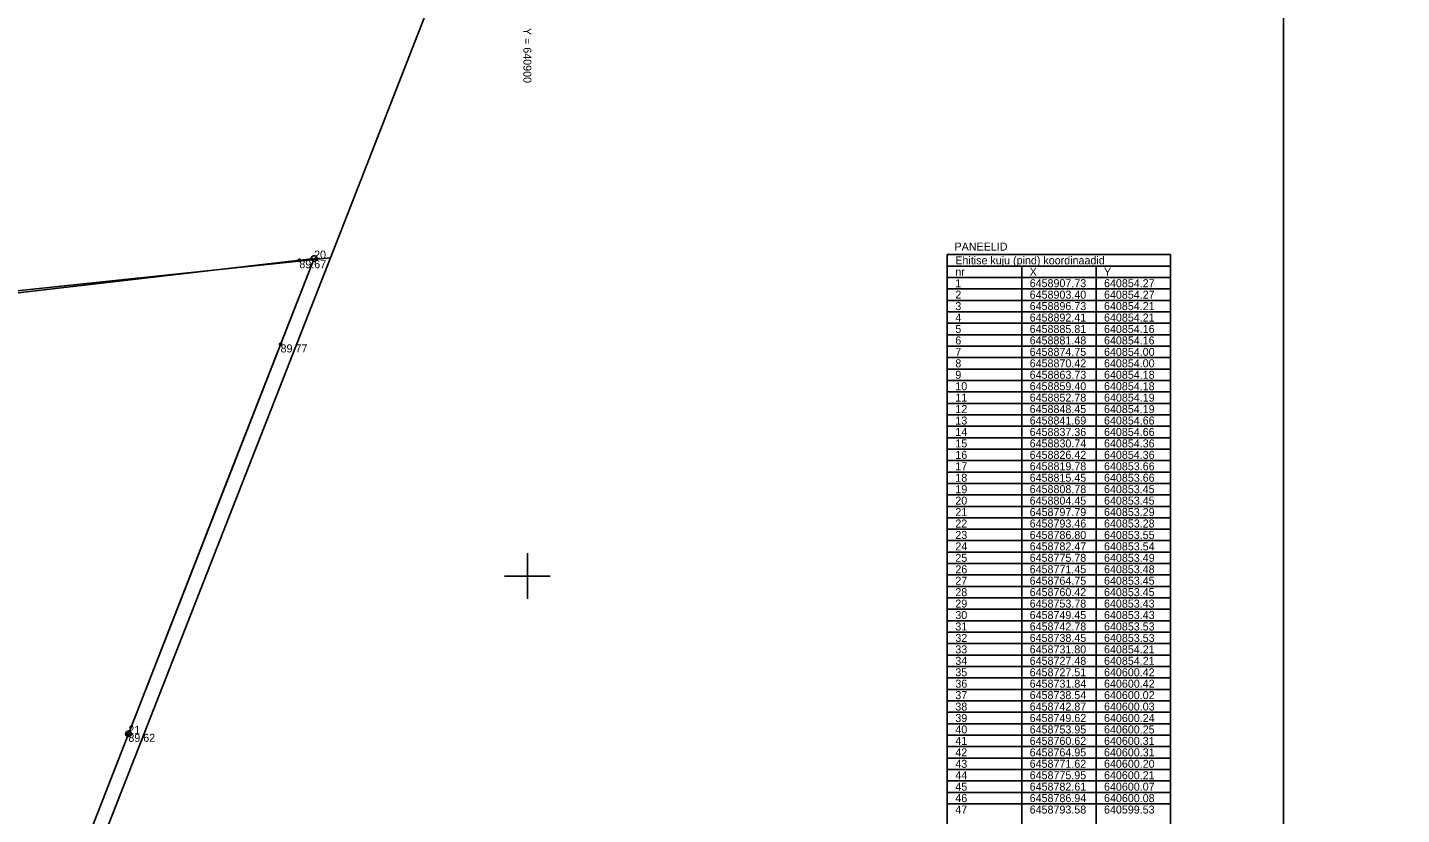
# Model space of a CAD drawing. Extents: x 639535 to 641097, y 6458358 to 6459526.
# Drawn here: x 640856.3 to 640976.4, y 6458879.2 to 6458947.9 of the extents above; entities that cross this region are included whole.
import ezdxf

# ---------------------------------------------------------------- set-up
doc = ezdxf.new("R2010")
doc.units = 0
for name, color, linetype in [('ABIJOONIS', 7, 'Continuous'), ('AED', 7, 'Continuous'), ('KOORDPUNKT', 7, 'Continuous'), ('KORGUS-EH2000', 7, 'Continuous'), ('MOOTPIIR', 7, 'Continuous'), ('PIIR', 7, 'Continuous'), ('VORK', 7, 'Continuous'), ('VORMISTUS', 7, 'Continuous')]:
    doc.layers.add(name, color=color, linetype=linetype)

msp = doc.modelspace()

# ---------------------------------------------------------------- linework, layer by layer
at = {"layer": 'ABIJOONIS'}
for p, q in [((640936.72, 6458927.09), (640956.22, 6458927.09)), ((640943.22, 6458927.09), (640943.22, 6458812.09)), ((640949.72, 6458927.09), (640949.72, 6458812.09)), ((640936.72, 6458926.09), (640956.22, 6458926.09)), ((640936.72, 6458925.09), (640956.22, 6458925.09)), ((640936.72, 6458924.09), (640956.22, 6458924.09)), ((640936.72, 6458923.09), (640956.22, 6458923.09)), ((640936.72, 6458922.09), (640956.22, 6458922.09)), ((640936.72, 6458921.09), (640956.22, 6458921.09)), ((640936.72, 6458920.09), (640956.22, 6458920.09)), ((640936.72, 6458919.09), (640956.22, 6458919.09)), ((640936.72, 6458918.09), (640956.22, 6458918.09)), ((640936.72, 6458917.09), (640956.22, 6458917.09)), ((640936.72, 6458916.09), (640956.22, 6458916.09)), ((640936.72, 6458915.09), (640956.22, 6458915.09)), ((640936.72, 6458914.09), (640956.22, 6458914.09)), ((640936.72, 6458913.09), (640956.22, 6458913.09)), ((640936.72, 6458912.09), (640956.22, 6458912.09)), ((640936.72, 6458911.09), (640956.22, 6458911.09)), ((640936.72, 6458910.09), (640956.22, 6458910.09)), ((640936.72, 6458909.09), (640956.22, 6458909.09)), ((640936.72, 6458908.09), (640956.22, 6458908.09)), ((640936.72, 6458907.09), (640956.22, 6458907.09)), ((640936.72, 6458906.09), (640956.22, 6458906.09)), ((640936.72, 6458905.09), (640956.22, 6458905.09)), ((640936.72, 6458904.09), (640956.22, 6458904.09)), ((640936.72, 6458903.09), (640956.22, 6458903.09)), ((640936.72, 6458902.09), (640956.22, 6458902.09)), ((640936.72, 6458901.09), (640956.22, 6458901.09)), ((640936.72, 6458900.09), (640956.22, 6458900.09)), ((640936.72, 6458899.09), (640956.22, 6458899.09)), ((640936.72, 6458898.09), (640956.22, 6458898.09)), ((640936.72, 6458897.09), (640956.22, 6458897.09)), ((640936.72, 6458896.09), (640956.22, 6458896.09)), ((640936.72, 6458895.09), (640956.22, 6458895.09)), ((640936.72, 6458894.09), (640956.22, 6458894.09)), ((640936.72, 6458893.09), (640956.22, 6458893.09)), ((640936.72, 6458892.09), (640956.22, 6458892.09)), ((640936.72, 6458891.09), (640956.22, 6458891.09)), ((640936.72, 6458890.09), (640956.22, 6458890.09)), ((640936.72, 6458889.09), (640956.22, 6458889.09)), ((640936.72, 6458888.09), (640956.22, 6458888.09)), ((640936.72, 6458887.09), (640956.22, 6458887.09)), ((640936.72, 6458886.09), (640956.22, 6458886.09)), ((640936.72, 6458885.09), (640956.22, 6458885.09)), ((640936.72, 6458884.09), (640956.22, 6458884.09)), ((640936.72, 6458883.09), (640956.22, 6458883.09)), ((640936.72, 6458882.09), (640956.22, 6458882.09)), ((640936.72, 6458881.09), (640956.22, 6458881.09)), ((640936.72, 6458880.09), (640956.22, 6458880.09))]:
    msp.add_line(p, q, dxfattribs=at)
msp.add_lwpolyline([(640936.72, 6458928.09), (640956.22, 6458928.09), (640956.22, 6458812.09), (640936.72, 6458812.09)], close=True, dxfattribs=at)
at = {"layer": 'AED'}
msp.add_lwpolyline([(640477.16, 6458720.23), (640523.81, 6458720.59), (640536.38, 6458720.68), (640538.81, 6458720.67), (640541.36, 6458720.67), (640555.72, 6458720.79), (640603.77, 6458721.16), (640661.49, 6458721.54), (640686.29, 6458721.69), (640706.3, 6458721.79), (640761.34, 6458722.13), (640811.71, 6458722.4), (640862.85, 6458722.78), (640862.3, 6458739.74), (640860.73, 6458787.53), (640859.13, 6458832.26), (640857.95, 6458867.82), (640865.11, 6458886.21), (640881.35, 6458927.74), (640828.58, 6458921.63), (640795.58, 6458917.81)], dxfattribs=at)
at = {"layer": 'KOORDPUNKT'}
for centre, radius in [((640881.35, 6458927.74), 0.25), ((640881.35, 6458927.74), 0.0221), ((640881.35, 6458927.74), 0.025), ((640881.35, 6458927.74), 0.0161), ((640881.35, 6458927.74), 0.0191), ((640881.35, 6458927.74), 0.0132), ((640881.35, 6458927.74), 0.00726), ((640881.35, 6458927.74), 0.0102), ((640881.35, 6458927.74), 0.0043), ((640865.11, 6458886.21), 0.25), ((640865.11, 6458886.21), 0.0221), ((640865.11, 6458886.21), 0.025), ((640865.11, 6458886.21), 0.0191), ((640865.11, 6458886.21), 0.0132), ((640865.11, 6458886.21), 0.0161), ((640865.11, 6458886.21), 0.0102), ((640865.11, 6458886.21), 0.0043), ((640865.11, 6458886.21), 0.00726)]:
    msp.add_circle(centre, radius, dxfattribs=at)
at = {"layer": 'KORGUS-EH2000'}
for centre in [(640880.06, 6458927.59), (640878.42, 6458920.24), (640865.11, 6458886.21)]:
    msp.add_circle(centre, 0.1, dxfattribs=at)
at = {"layer": 'MOOTPIIR'}
msp.add_lwpolyline([(640577, 6458892.75), (640601.55, 6458895.23), (640616.13, 6458896.91), (640638, 6458899.45), (640671.29, 6458903.4), (640732.6, 6458910.52), (640771.59, 6458915.08), (640795.58, 6458917.81), (640828.58, 6458921.63), (640881.35, 6458927.74), (640873.23, 6458906.98), (640865.11, 6458886.21), (640857.95, 6458867.82), (640859.13, 6458832.26), (640860.73, 6458787.53), (640862.3, 6458739.74), (640862.85, 6458722.78), (640811.71, 6458722.4), (640761.34, 6458722.13), (640706.3, 6458721.79), (640686.29, 6458721.69), (640661.49, 6458721.54), (640603.77, 6458721.16), (640555.72, 6458720.79)], dxfattribs=at)
at = {"layer": 'PIIR'}
for points in [[(640690.65, 6459287.24), (640805.7, 6459330.19), (640937.52, 6459067.95), (640882.77, 6458927.8), (640480, 6458885.45), (640478.07, 6458885.21), (640472.05, 6458884.41), (640470.99, 6458884.27), (640449.91, 6458993.86), (640453.73, 6458994.46), (640441.24, 6459075.97), (640437.77, 6459075.4), (640387.01, 6459322.31), (640347.1, 6459526.32), (640471.17, 6459460.93), (640608.66, 6459407.44), (640682.5, 6459409.85), (640673.28, 6459357.99)], [(640882.77, 6458927.8), (640937.52, 6459067.95), (640945.19, 6459054.84), (640959.38, 6459028.49), (640977.56, 6458995.48), (640989.28, 6458976.36), (641058.98, 6458840.89), (641096.58, 6458768.79), (640977.52, 6458437.54), (640870.79, 6458475), (640863.55, 6458722.6), (640859.33, 6458867.93)], [(640481.83, 6458865.25), (640478.07, 6458885.21), (640480, 6458885.45), (640882.77, 6458927.8), (640859.33, 6458867.93), (640863.55, 6458722.6), (640475.03, 6458718.63), (640485.58, 6458747.26), (640488.15, 6458754.74), (640489.87, 6458760.57), (640491.41, 6458766.85), (640492.36, 6458773.42), (640492.7, 6458781.97), (640492.56, 6458789.66), (640491.98, 6458797.9), (640490.87, 6458807.59), (640488.95, 6458820.75), (640485.88, 6458841.5)]]:
    msp.add_lwpolyline(points, close=True, dxfattribs=at)
at = {"layer": 'VORK'}
for p, q in [((640900, 6458902), (640900, 6458898)), ((640898, 6458900), (640902, 6458900))]:
    msp.add_line(p, q, dxfattribs=at)
at = {"layer": 'VORMISTUS'}
msp.add_lwpolyline([(640396.71, 6458626.72), (640966.11, 6458626.72), (640966.11, 6459016.72), (640396.71, 6459016.72)], close=True, dxfattribs=at)

# ---------------------------------------------------------------- texts
at = {"layer": 'ABIJOONIS'}
for s, p in [('PANEELID', (640937.35, 6458928.44)), ('Ehitise kuju (pind) koordinaadid', (640937.42, 6458927.24)), ('nr', (640937.42, 6458926.24)), ('1', (640937.42, 6458925.24)), ('X', (640943.92, 6458926.24)), ('6458907.73', (640943.92, 6458925.24)), ('Y', (640950.42, 6458926.24)), ('640854.27', (640950.42, 6458925.24)), ('2', (640937.42, 6458924.24)), ('6458903.40', (640943.92, 6458924.24)), ('640854.27', (640950.42, 6458924.24)), ('3', (640937.42, 6458923.24)), ('6458896.73', (640943.92, 6458923.24)), ('640854.21', (640950.42, 6458923.24)), ('4', (640937.42, 6458922.24)), ('6458892.41', (640943.92, 6458922.24)), ('640854.21', (640950.42, 6458922.24)), ('5', (640937.42, 6458921.24)), ('6458885.81', (640943.92, 6458921.24)), ('640854.16', (640950.42, 6458921.24)), ('6', (640937.42, 6458920.24)), ('7', (640937.42, 6458919.24)), ('6458881.48', (640943.92, 6458920.24)), ('6458874.75', (640943.92, 6458919.24)), ('640854.16', (640950.42, 6458920.24)), ('640854.00', (640950.42, 6458919.24)), ('8', (640937.42, 6458918.24)), ('6458870.42', (640943.92, 6458918.24)), ('640854.00', (640950.42, 6458918.24)), ('9', (640937.42, 6458917.24)), ('6458863.73', (640943.92, 6458917.24)), ('640854.18', (640950.42, 6458917.24)), ('10', (640937.42, 6458916.24)), ('6458859.40', (640943.92, 6458916.24)), ('640854.18', (640950.42, 6458916.24)), ('11', (640937.42, 6458915.24)), ('6458852.78', (640943.92, 6458915.24)), ('640854.19', (640950.42, 6458915.24)), ('12', (640937.42, 6458914.24)), ('13', (640937.42, 6458913.24)), ('6458848.45', (640943.92, 6458914.24)), ('6458841.69', (640943.92, 6458913.24)), ('640854.19', (640950.42, 6458914.24)), ('640854.66', (640950.42, 6458913.24)), ('14', (640937.42, 6458912.24)), ('6458837.36', (640943.92, 6458912.24)), ('640854.66', (640950.42, 6458912.24)), ('15', (640937.42, 6458911.24)), ('6458830.74', (640943.92, 6458911.24)), ('640854.36', (640950.42, 6458911.24)), ('16', (640937.42, 6458910.24)), ('6458826.42', (640943.92, 6458910.24)), ('640854.36', (640950.42, 6458910.24)), ('17', (640937.42, 6458909.24)), ('6458819.78', (640943.92, 6458909.24)), ('640853.66', (640950.42, 6458909.24)), ('18', (640937.42, 6458908.24)), ('19', (640937.42, 6458907.24)), ('6458815.45', (640943.92, 6458908.24)), ('6458808.78', (640943.92, 6458907.24)), ('640853.66', (640950.42, 6458908.24)), ('640853.45', (640950.42, 6458907.24)), ('20', (640937.42, 6458906.24)), ('6458804.45', (640943.92, 6458906.24)), ('640853.45', (640950.42, 6458906.24)), ('21', (640937.42, 6458905.24)), ('6458797.79', (640943.92, 6458905.24)), ('640853.29', (640950.42, 6458905.24)), ('22', (640937.42, 6458904.24)), ('6458793.46', (640943.92, 6458904.24)), ('640853.28', (640950.42, 6458904.24)), ('23', (640937.42, 6458903.24)), ('24', (640937.42, 6458902.24)), ('6458786.80', (640943.92, 6458903.24)), ('6458782.47', (640943.92, 6458902.24)), ('640853.55', (640950.42, 6458903.24)), ('640853.54', (640950.42, 6458902.24)), ('25', (640937.42, 6458901.24)), ('6458775.78', (640943.92, 6458901.24)), ('640853.49', (640950.42, 6458901.24)), ('26', (640937.42, 6458900.24)), ('6458771.45', (640943.92, 6458900.24)), ('640853.48', (640950.42, 6458900.24)), ('27', (640937.42, 6458899.24)), ('6458764.75', (640943.92, 6458899.24)), ('640853.45', (640950.42, 6458899.24)), ('28', (640937.42, 6458898.24)), ('6458760.42', (640943.92, 6458898.24)), ('640853.45', (640950.42, 6458898.24)), ('30', (640937.42, 6458896.24)), ('29', (640937.42, 6458897.24)), ('6458753.78', (640943.92, 6458897.24)), ('6458749.45', (640943.92, 6458896.24)), ('640853.43', (640950.42, 6458897.24)), ('640853.43', (640950.42, 6458896.24)), ('31', (640937.42, 6458895.24)), ('6458742.78', (640943.92, 6458895.24)), ('640853.53', (640950.42, 6458895.24)), ('32', (640937.42, 6458894.24)), ('6458738.45', (640943.92, 6458894.24)), ('640853.53', (640950.42, 6458894.24)), ('33', (640937.42, 6458893.24)), ('6458731.80', (640943.92, 6458893.24)), ('640854.21', (640950.42, 6458893.24)), ('34', (640937.42, 6458892.24)), ('6458727.48', (640943.92, 6458892.24)), ('640854.21', (640950.42, 6458892.24)), ('35', (640937.42, 6458891.24)), ('36', (640937.42, 6458890.24)), ('6458727.51', (640943.92, 6458891.24)), ('6458731.84', (640943.92, 6458890.24)), ('640600.42', (640950.42, 6458891.24)), ('640600.42', (640950.42, 6458890.24)), ('37', (640937.42, 6458889.24)), ('6458738.54', (640943.92, 6458889.24)), ('640600.02', (640950.42, 6458889.24)), ('38', (640937.42, 6458888.24)), ('6458742.87', (640943.92, 6458888.24)), ('640600.03', (640950.42, 6458888.24)), ('39', (640937.42, 6458887.24)), ('6458749.62', (640943.92, 6458887.24)), ('640600.24', (640950.42, 6458887.24)), ('40', (640937.42, 6458886.24)), ('6458753.95', (640943.92, 6458886.24)), ('640600.25', (640950.42, 6458886.24)), ('41', (640937.42, 6458885.24)), ('42', (640937.42, 6458884.24)), ('6458760.62', (640943.92, 6458885.24)), ('6458764.95', (640943.92, 6458884.24)), ('640600.31', (640950.42, 6458885.24)), ('640600.31', (640950.42, 6458884.24)), ('43', (640937.42, 6458883.24)), ('6458771.62', (640943.92, 6458883.24)), ('640600.20', (640950.42, 6458883.24)), ('44', (640937.42, 6458882.24)), ('6458775.95', (640943.92, 6458882.24)), ('640600.21', (640950.42, 6458882.24)), ('45', (640937.42, 6458881.24)), ('6458782.61', (640943.92, 6458881.24)), ('640600.07', (640950.42, 6458881.24)), ('46', (640937.42, 6458880.24)), ('6458786.94', (640943.92, 6458880.24)), ('640600.08', (640950.42, 6458880.24)), ('47', (640937.42, 6458879.24)), ('6458793.58', (640943.92, 6458879.24)), ('640599.53', (640950.42, 6458879.24))]:
    msp.add_text(s, height=0.7, dxfattribs=at).set_placement(p)
at = {"layer": 'KOORDPUNKT'}
for s, p in [('20', (640881.35, 6458927.74)), ('21', (640865.11, 6458886.21))]:
    msp.add_text(s, height=0.7, dxfattribs=at).set_placement(p)
at = {"layer": 'KORGUS-EH2000'}
for s, p in [('89.67', (640880.06, 6458926.9)), ('89.77', (640878.42, 6458919.54)), ('89.62', (640865.11, 6458885.51))]:
    msp.add_text(s, height=0.7, dxfattribs=at).set_placement(p)
at = {"layer": 'VORMISTUS'}
msp.add_text('Y = 640900 ', height=0.7, rotation=270, dxfattribs=at).set_placement((640899.65, 6458947.9))

doc.saveas('drawing.dxf')
